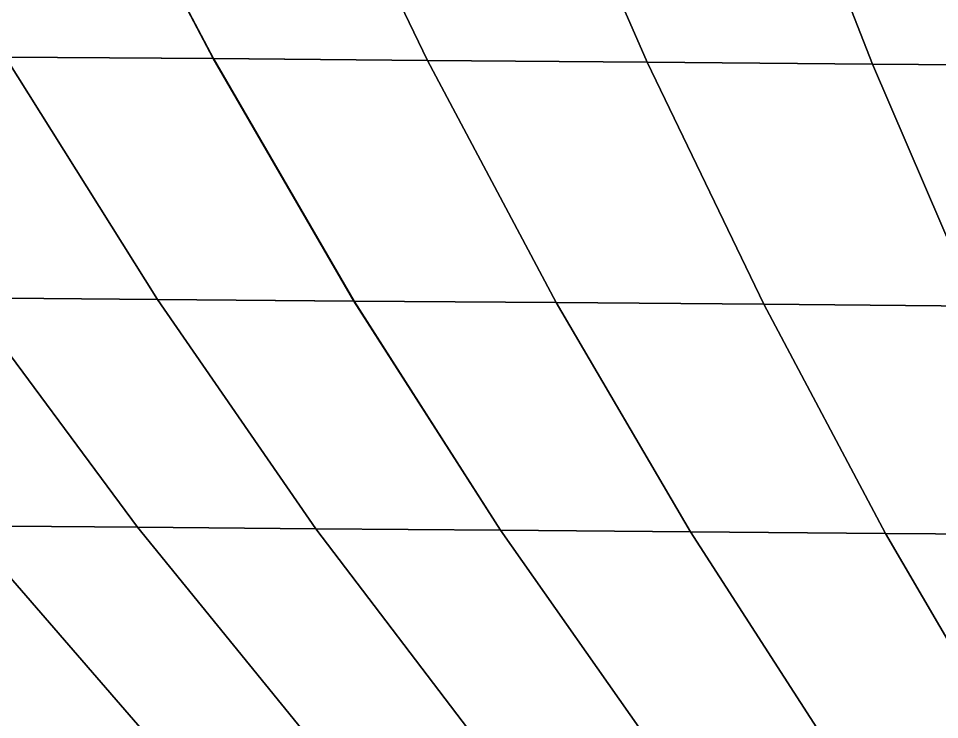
# Model space of a CAD drawing. Extents: x -1.93 to 1.93, y -1.97 to 1.95.
# Drawn here: x -0.7283 to -0.4902, y -1.6041 to -1.4228 of the extents above; entities that cross this region are included whole.
import ezdxf

# ---------------------------------------------------------------- set-up
doc = ezdxf.new("R2010")
doc.units = 0

msp = doc.modelspace()

# ---------------------------------------------------------------- linework, layer by layer
for points in [[(-0.67793, -1.4332, -1.11168), (-0.73167, -1.43277, -1.07765), (-0.76926, -1.36675, -1.1347), (-0.71267, -1.36721, -1.17053)], [(-0.67792, -1.4332, 1.11168), (-0.71266, -1.36721, 1.17053), (-0.76925, -1.36675, 1.1347), (-0.73167, -1.43277, 1.07765)], [(-0.62258, -1.43365, -1.14303), (-0.67793, -1.4332, -1.11168), (-0.71267, -1.36721, -1.17053), (-0.65439, -1.36768, -1.20354)], [(-0.62257, -1.43365, 1.14303), (-0.65438, -1.36768, 1.20354), (-0.71266, -1.36721, 1.17053), (-0.67792, -1.4332, 1.11168)], [(-0.62258, -1.43365, -1.14303), (-0.65439, -1.36768, -1.20354), (-0.59456, -1.36817, -1.23366), (-0.56576, -1.43411, -1.17164)], [(-0.62257, -1.43365, 1.14303), (-0.56576, -1.43411, 1.17164), (-0.59456, -1.36817, 1.23366), (-0.65438, -1.36768, 1.20354)], [(-0.56576, -1.43411, 1.17164), (-0.5076, -1.43458, 1.19742), (-0.53333, -1.36866, 1.26081), (-0.59456, -1.36817, 1.23366)], [(-0.56576, -1.43411, -1.17164), (-0.59456, -1.36817, -1.23366), (-0.53333, -1.36866, -1.26081), (-0.5076, -1.43458, -1.19742)], [(-0.44825, -1.43506, 1.22031), (-0.47083, -1.36917, 1.28491), (-0.53333, -1.36866, 1.26081), (-0.5076, -1.43458, 1.19742)], [(-0.44825, -1.43506, -1.22031), (-0.5076, -1.43458, -1.19742), (-0.53333, -1.36866, -1.26081), (-0.47083, -1.36917, -1.28491)], [(-0.74148, -1.49504, 0.98344), (-0.69235, -1.49544, 1.01804), (-0.73167, -1.43277, 1.07765), (-0.78368, -1.43235, 1.04102)], [(-0.74148, -1.49504, -0.98344), (-0.78368, -1.43235, -1.04102), (-0.73167, -1.43277, -1.07765), (-0.69235, -1.49544, -1.01804)], [(-0.64157, -1.49585, 1.05019), (-0.67792, -1.4332, 1.11168), (-0.73167, -1.43277, 1.07765), (-0.69235, -1.49544, 1.01804)], [(-0.64158, -1.49585, -1.05019), (-0.69235, -1.49544, -1.01804), (-0.73167, -1.43277, -1.07765), (-0.67793, -1.4332, -1.11168)], [(-0.58929, -1.49627, -1.07981), (-0.64158, -1.49585, -1.05019), (-0.67793, -1.4332, -1.11168), (-0.62258, -1.43365, -1.14303)], [(-0.58929, -1.49627, 1.07981), (-0.62257, -1.43365, 1.14303), (-0.67792, -1.4332, 1.11168), (-0.64157, -1.49585, 1.05019)], [(-0.58929, -1.49627, -1.07981), (-0.62258, -1.43365, -1.14303), (-0.56576, -1.43411, -1.17164), (-0.53561, -1.4967, -1.10683)], [(-0.58929, -1.49627, 1.07981), (-0.53561, -1.4967, 1.10683), (-0.56576, -1.43411, 1.17164), (-0.62257, -1.43365, 1.14303)], [(-0.53561, -1.4967, 1.10683), (-0.48067, -1.49715, 1.13119), (-0.5076, -1.43458, 1.19742), (-0.56576, -1.43411, 1.17164)], [(-0.53561, -1.4967, -1.10683), (-0.56576, -1.43411, -1.17164), (-0.5076, -1.43458, -1.19742), (-0.48067, -1.49715, -1.13119)], [(-0.4246, -1.4976, 1.15281), (-0.44825, -1.43506, 1.22031), (-0.5076, -1.43458, 1.19742), (-0.48067, -1.49715, 1.13119)], [(-0.42461, -1.4976, -1.15281), (-0.48067, -1.49715, -1.13119), (-0.5076, -1.43458, -1.19742), (-0.44825, -1.43506, -1.22031)], [(-0.78885, -1.49466, 0.94646), (-0.74204, -1.55399, 0.88884), (-0.69755, -1.55435, 0.92356), (-0.74148, -1.49504, 0.98344)], [(-0.78885, -1.49466, -0.94646), (-0.74148, -1.49504, -0.98344), (-0.69755, -1.55435, -0.92356), (-0.74204, -1.55399, -0.88884)], [(-0.74148, -1.49504, 0.98344), (-0.69755, -1.55435, 0.92356), (-0.65141, -1.55472, 0.95606), (-0.69235, -1.49544, 1.01804)], [(-0.74148, -1.49504, -0.98344), (-0.69235, -1.49544, -1.01804), (-0.65141, -1.55472, -0.95606), (-0.69755, -1.55435, -0.92356)], [(-0.64157, -1.49585, 1.05019), (-0.69235, -1.49544, 1.01804), (-0.65141, -1.55472, 0.95606), (-0.60373, -1.5551, 0.98625)], [(-0.64158, -1.49585, -1.05019), (-0.60373, -1.5551, -0.98625), (-0.65141, -1.55472, -0.95606), (-0.69235, -1.49544, -1.01804)], [(-0.58929, -1.49627, -1.07981), (-0.55462, -1.5555, -1.01407), (-0.60373, -1.5551, -0.98625), (-0.64158, -1.49585, -1.05019)], [(-0.58929, -1.49627, 1.07981), (-0.64157, -1.49585, 1.05019), (-0.60373, -1.5551, 0.98625), (-0.55462, -1.5555, 1.01407)], [(-0.58929, -1.49627, 1.07981), (-0.55462, -1.5555, 1.01407), (-0.50422, -1.55591, 1.03944), (-0.53561, -1.4967, 1.10683)], [(-0.58929, -1.49627, -1.07981), (-0.53561, -1.4967, -1.10683), (-0.50422, -1.55591, -1.03944), (-0.55462, -1.5555, -1.01407)], [(-0.53561, -1.4967, 1.10683), (-0.50422, -1.55591, 1.03944), (-0.45262, -1.55633, 1.06232), (-0.48067, -1.49715, 1.13119)], [(-0.53561, -1.4967, -1.10683), (-0.48067, -1.49715, -1.13119), (-0.45262, -1.55633, -1.06232), (-0.50422, -1.55591, -1.03944)], [(-0.74204, -1.55399, 0.88884), (-0.78477, -1.55364, 0.85198), (-0.73339, -1.60957, 0.79479), (-0.69352, -1.60989, 0.82917)], [(-0.74204, -1.55399, -0.88884), (-0.69352, -1.60989, -0.82917), (-0.73339, -1.60957, -0.79479), (-0.78477, -1.55364, -0.85198)], [(-0.74204, -1.55399, 0.88884), (-0.69352, -1.60989, 0.82917), (-0.65202, -1.61023, 0.86157), (-0.69755, -1.55435, 0.92356)], [(-0.74204, -1.55399, -0.88884), (-0.69755, -1.55435, -0.92356), (-0.65202, -1.61023, -0.86157), (-0.69352, -1.60989, -0.82917)], [(-0.69755, -1.55435, 0.92356), (-0.65202, -1.61023, 0.86157), (-0.60898, -1.61057, 0.89189), (-0.65141, -1.55472, 0.95606)], [(-0.69755, -1.55435, -0.92356), (-0.65141, -1.55472, -0.95606), (-0.60898, -1.61057, -0.89189), (-0.65202, -1.61023, -0.86157)], [(-0.60373, -1.5551, 0.98625), (-0.65141, -1.55472, 0.95606), (-0.60898, -1.61057, 0.89189), (-0.5645, -1.61093, 0.92005)], [(-0.60373, -1.5551, -0.98625), (-0.5645, -1.61093, -0.92005), (-0.60898, -1.61057, -0.89189), (-0.65141, -1.55472, -0.95606)], [(-0.55462, -1.5555, 1.01407), (-0.60373, -1.5551, 0.98625), (-0.5645, -1.61093, 0.92005), (-0.51869, -1.6113, 0.946)], [(-0.55462, -1.5555, -1.01407), (-0.51869, -1.6113, -0.946), (-0.5645, -1.61093, -0.92005), (-0.60373, -1.5551, -0.98625)], [(-0.55462, -1.5555, 1.01407), (-0.51869, -1.6113, 0.946), (-0.47167, -1.61168, 0.96967), (-0.50422, -1.55591, 1.03944)], [(-0.55462, -1.5555, -1.01407), (-0.50422, -1.55591, -1.03944), (-0.47167, -1.61168, -0.96967), (-0.51869, -1.6113, -0.946)], [(-0.50422, -1.55591, 1.03944), (-0.47167, -1.61168, 0.96967), (-0.42354, -1.61207, 0.99101), (-0.45262, -1.55633, 1.06232)], [(-0.50422, -1.55591, -1.03944), (-0.45262, -1.55633, -1.06232), (-0.42354, -1.61207, -0.99101), (-0.47167, -1.61168, -0.96967)]]:
    msp.add_3dface(points)

doc.saveas('drawing.dxf')
